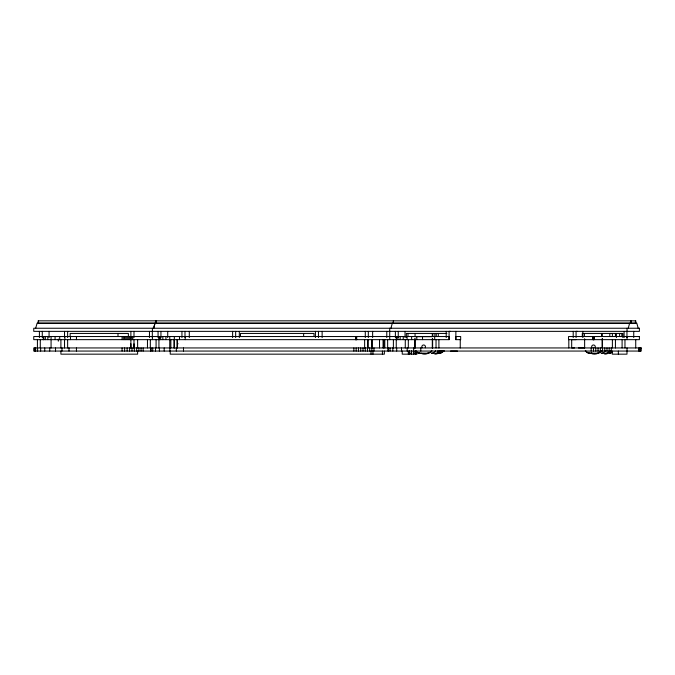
<?xml version="1.0" encoding="UTF-8"?>
<svg xmlns="http://www.w3.org/2000/svg" width="675" height="675" viewBox="0 0 675 675"><rect width="100%" height="100%" fill="white"/><g stroke="black" fill="none" stroke-linecap="round" stroke-linejoin="round"><path stroke-width="1.01" d="M130.882 343.794L130.882 347.946L130.882 339.652M133.996 343.794L133.996 347.946L133.996 339.652M160.945 337.576L160.945 331.358M170.859 347.946L170.859 339.652M174.412 347.946L174.412 339.652M177.457 347.946L177.457 339.652M386.775 337.576L386.775 331.358M413.648 347.946L413.699 353.126L415.851 353.126M436.033 347.946L436.033 339.652M438.91 347.946L438.91 339.652M446.209 337.576L446.209 331.358M449.077 339.652L449.077 336.538L33.75 336.538L33.75 339.652L449.077 339.652L449.077 331.358L450.478 331.358M455.6 336.538L460.671 336.538L460.671 339.652L455.861 339.652L455.861 331.358M390.918 328.244L392.318 323.215M628.231 328.244L629.632 323.215M35.665 328.244L37.108 323.215L636.812 323.215L638.204 328.244M577.462 331.358L576.07 331.358L576.07 337.576M446.909 333.433L406.35 333.433L406.35 337.576M414.804 336.648L432.624 336.648M576.07 339.652L571.683 339.652L571.683 347.946L574.476 347.946M177.457 343.794L178.099 343.794M578.458 347.946L584.575 347.946M437.434 351.051L444.293 351.051M450.596 351.059L457.456 351.059M415.479 350.646A5.164 5.046 -90 0 0 418.559 353.059L427.553 353.236A5.307 5.189 -90 0 0 431.907 350.612M437.408 353.236L439.509 353.236A5.307 5.189 -90 0 0 443.863 350.612M585.309 350.646A5.164 5.046 -90 0 0 588.389 353.059L597.383 353.236A5.307 5.189 -90 0 0 601.737 350.612M588.389 353.059L589.368 353.236M418.559 353.059L419.538 353.236M589.039 353.194L589.705 353.236M419.217 353.194L419.875 353.236M588.727 353.067L588.085 352.848A5.164 5.046 -90 0 1 585.63 350.646M418.905 353.067L418.255 352.848A5.164 5.046 -90 0 1 417.108 352.164M640.356 347.946L640.356 351.059M640.162 347.946L640.162 351.059M639.942 347.946L639.942 351.059M639.714 347.946L639.714 351.059M639.461 347.946L639.402 351.059M639.2 347.946L639.2 351.059M638.913 347.946L638.913 351.059M636.415 323.215L37.522 323.215M635.816 322.912L635.816 320.836L38.138 320.836L38.138 322.912M635.732 339.652L635.732 347.946M635.411 320.836L635.411 322.912M633.741 331.358L633.741 337.576M631.024 320.836L631.024 322.912M630.627 320.836L630.627 322.912M627.041 328.244L627.041 331.358M627.041 336.538L627.041 339.652M627.041 347.946L626.982 354.164L612.276 354.164L612.276 351.059M626.957 331.358L626.957 337.576M624.966 339.652L624.966 347.946M624.088 331.358L624.088 337.576M622.856 337.576L622.856 333.433L582.297 333.433L582.297 336.538M622.097 339.652L622.097 347.946M621.785 333.433L621.785 336.538M619.625 333.433L619.625 336.538M618.367 351.059L618.367 354.164M616.402 333.433L616.402 337.576M615.431 333.433L615.431 336.538M615.431 339.652L615.431 347.946M612.385 333.433L612.385 336.538M612.385 339.652L612.385 347.946M611.288 347.946L611.288 351.059M609.803 333.433L609.803 336.538M609.162 347.946L609.162 351.059M606.994 347.946L606.994 351.059M604.792 347.946L604.792 351.059M602.572 347.946L602.572 351.059M602.446 338.715L602.446 348.047M602.193 333.433L602.193 336.538M602.125 338.715L602.125 348.047M601.661 333.433L601.661 336.538M600.32 347.946L600.32 351.059M598.05 347.946L598.05 351.059M595.772 347.946L595.772 351.059M594.118 336.538L594.118 339.652M593.983 336.538L593.983 339.652M593.848 336.538L593.848 339.652M593.713 336.538L593.713 339.652M593.578 336.538L593.578 339.652M593.443 336.538L593.443 339.652M593.477 347.946L593.477 351.059M593.308 336.538L593.308 339.652M593.173 336.538L593.173 339.652M593.038 336.538L593.038 339.652M592.903 336.538L592.903 339.652M591.173 347.946L591.173 351.059M584.634 338.715L584.634 348.047M584.415 333.433L584.415 336.538M582.846 331.358L582.846 337.576M573.202 331.358L573.202 337.576M568.814 339.652L568.814 347.946M460.249 339.652L460.249 347.946M455.861 336.538L455.861 339.652M438.294 333.433L438.294 336.538M436.269 333.433L436.269 336.538M434.869 333.433L434.869 336.538M434.7 336.538L434.7 339.652M432.835 333.433L432.835 336.538M432.624 338.715L432.624 348.047M432.304 333.433L432.304 336.538M432.304 338.715L432.304 348.047M422.525 336.538L422.525 339.652M420.803 347.946L420.803 351.059M416.931 352.088L416.931 354.164L402.233 354.164L402.233 351.059M416.804 336.538L416.804 339.652M415.851 351.059L415.851 354.164M415.133 338.715L415.133 348.047M415.058 333.433L415.058 336.538M414.804 338.715L414.804 348.047M413.699 351.059L413.699 354.164M411.632 336.538L411.632 339.652M411.548 354.164L411.548 351.059L411.548 353.126L409.396 353.126L409.396 351.059L409.396 354.164M408.316 339.652L408.316 347.946M408.316 351.059L408.316 354.164M407.995 333.433L407.995 336.538M407.093 336.538L407.093 339.652M407.185 347.946L407.185 351.059M405.27 339.652L405.27 347.946M405.034 331.358L405.034 337.576M403.237 336.538L403.237 339.652M401.507 347.946L401.507 351.059M400.157 336.538L400.157 339.652M398.258 331.358L398.258 337.576M397.921 336.538L397.921 339.652M396.698 347.946L396.698 351.059M396.596 336.538L396.596 339.652M396.25 336.538L396.259 347.946M395.381 331.358L395.381 337.576M393.314 320.836L393.314 322.912M393.39 339.652L393.39 347.946M392.842 347.946L392.842 351.059M390.04 347.946L390.04 351.059M389.72 328.244L389.72 339.652M388.387 347.946L388.387 351.059M387.956 347.946L387.956 351.059M387.652 339.652L387.652 347.946M384.775 339.652L384.775 347.946M384.362 351.059L384.362 354.164L170.218 354.164L170.218 351.059M383.721 339.652L383.721 347.946M383.071 339.652L383.071 347.946M382.421 351.059L382.421 354.164M379.519 339.652L379.519 347.946M373.975 347.946L373.975 351.059M372.946 351.059L372.946 354.164M372.634 331.358L372.634 337.576M372.305 339.652L372.305 347.946M371.849 347.946L371.849 351.059M371.655 339.652L371.655 347.946M371.014 351.059L371.014 354.164M369.681 347.946L369.681 351.059M368.322 331.358L368.322 337.576M368.111 339.652L368.111 347.946M367.681 339.652L367.681 347.946M367.478 347.946L367.478 351.059M365.285 331.358L365.285 337.576M365.251 347.946L365.251 351.059M364.635 339.652L364.635 347.946M363.007 347.946L363.007 351.059M360.737 347.946L360.737 351.059M358.459 347.946L358.459 351.059M356.678 336.538L356.678 339.652M356.56 336.538L356.434 339.652M356.316 336.538L356.316 339.652M356.189 336.538L356.189 339.652M356.164 347.946L356.164 351.059M356.071 336.538L356.071 339.652M355.953 336.538L355.953 339.652M355.826 336.538L355.826 339.652M355.708 336.538L355.708 339.652M355.582 336.538L355.582 339.652M353.86 347.946L353.86 351.059M322.127 331.358L322.127 337.576M318.465 331.358L318.465 337.576M315.419 331.358L315.419 337.576M314.01 336.538L314.01 333.433L240.486 333.433L240.486 336.538M303.64 333.433L303.64 336.538M239.321 331.358L239.321 337.576M235.659 331.358L235.659 337.576M232.622 331.358L232.622 337.576M189.295 331.358L189.295 337.576M185.212 336.538L185.212 339.652M184.992 331.358L184.992 337.576M183.49 347.946L183.49 351.059M181.946 331.358L181.946 337.576M179.491 336.538L179.491 339.652M177.019 339.652L177.019 347.946M176.335 347.946L176.335 351.059M174.319 336.538L174.319 339.652M173.981 339.652L173.981 347.946M169.872 347.946L169.872 351.059M169.771 336.538L169.72 347.946M167.721 331.358L167.721 337.576M165.923 336.538L165.923 339.652M164.194 347.946L164.194 351.059M162.844 336.538L162.844 339.652M160.608 336.538L160.608 339.652M159.275 336.538L159.275 339.652M159.376 347.946L159.376 351.059M158.937 336.538L158.946 347.946M158.068 331.358L158.068 337.576M156.077 320.836L156.077 322.912M156.077 339.652L156.077 347.946M156.001 320.836L156.001 322.912M155.528 347.946L155.528 351.059M152.727 347.946L152.727 351.059M152.407 328.244L152.407 331.358M152.407 336.538L152.407 339.652M152.331 331.358L152.331 337.576M151.073 347.946L151.073 351.059M150.643 347.946L150.643 351.059M150.331 339.652L150.331 347.946M149.462 331.358L149.462 337.576M147.462 339.652L147.462 347.946M143.151 347.946L143.151 351.059M141.058 347.946L141.058 351.059M138.89 347.946L138.89 351.059M137.624 339.652L137.624 347.946M137.624 351.059L137.624 354.164L60.902 354.164L60.902 351.059M136.654 347.946L136.654 351.059M134.35 347.946L134.35 351.059M133.996 331.358L133.996 337.576M132.798 336.538L132.798 339.652M131.996 347.946L131.996 351.059M131.667 336.538L131.667 339.652M130.882 331.358L130.882 337.576M130.52 336.538L130.52 339.652M129.583 347.946L129.583 351.059M129.355 336.538L129.355 339.652M128.368 336.538L128.368 333.433L70.149 333.433L70.149 336.538M128.174 336.538L128.174 339.652M127.128 347.946L127.128 351.059M126.984 336.538L126.984 339.652M125.769 336.538L125.769 339.652M124.554 336.538L124.554 339.652M124.622 347.946L124.622 351.059M123.314 336.538L123.314 339.652M122.074 336.538L122.074 339.652M122.074 347.946L122.074 351.059M117.998 333.433L117.998 336.538M76.452 336.538L76.452 339.652M76.452 347.946L76.452 351.059M70.487 336.538L70.487 339.652M69.002 347.946L69.002 351.059M67.643 331.358L67.643 337.576M67.643 339.652L67.643 347.946M64.876 336.538L64.876 339.652M64.53 331.358L64.53 337.576M64.53 339.652L64.53 347.946M61.982 347.946L61.982 351.059M60.902 339.652L60.902 347.946M59.712 336.538L59.712 339.652M58.286 339.061L58.286 341.196M55.527 347.946L55.527 351.059M55.08 336.538L55.08 339.652M51.081 336.538L51.064 347.946M49.739 347.946L49.739 351.059M49.064 331.358L49.064 337.576M47.807 336.538L47.807 339.652M45.352 336.538L45.352 339.652M44.736 347.946L44.736 351.059M43.816 336.538L43.816 339.652M43.504 336.538L43.436 339.652M43.377 336.538L43.284 339.652M42.28 331.358L42.28 337.576M40.643 347.946L40.643 351.059M40.289 339.652L40.289 347.946M39.412 331.358L39.412 337.576M38.551 320.836L38.551 322.912M37.581 347.946L37.581 351.059M37.42 339.652L37.42 347.946M35.657 347.946L35.657 351.059M35.429 347.946L35.429 351.059M35.294 347.946L35.294 351.059M35.184 347.946L35.184 351.059M35.033 347.946L34.999 351.059M601.417 350.612A5.307 5.189 -90 0 1 597.054 353.236M612.385 352.122A5.307 5.189 -90 0 1 609.331 353.236L609.01 353.236A5.307 5.189 -90 0 0 612.562 351.683M591.891 347.768A1.865 1.823 -90 0 1 593.468 344.967A1.865 1.823 -90 0 1 595.055 347.768M591.848 352.848A5.164 5.046 -90 0 1 591.258 352.544M605.509 350.612A5.307 5.189 -90 0 1 601.147 353.236L605.239 353.236A5.307 5.189 -90 0 0 609.601 350.612M599.569 351.996A7.408 7.248 -90 0 1 590.819 353.177M610.976 350.46A7.408 7.248 -90 0 1 604.699 354.164M431.587 350.612A5.307 5.189 -90 0 1 427.233 353.236M443.542 350.612A5.307 5.189 -90 0 1 439.18 353.236M422.061 347.768A1.865 1.823 -90 0 1 423.647 344.967A1.865 1.823 -90 0 1 425.225 347.768M435.679 350.612A5.307 5.189 -90 0 1 431.325 353.236L435.417 353.236A5.307 5.189 -90 0 0 439.771 350.612M416.61 351.717A5.164 5.046 -90 0 1 415.8 350.646M428.237 353.177A7.408 7.248 -90 0 1 420.998 353.177M441.146 350.46A7.408 7.248 -90 0 1 434.877 354.164M154.997 323.215L153.605 328.244L155.047 323.215M639.402 328.244L33.75 328.244L33.75 331.358L639.402 331.358L639.402 328.244M639.402 336.538L568.536 336.538L568.536 339.652L639.402 339.652L639.402 336.538M641.25 347.946L33.75 347.946L33.75 351.059L641.25 351.059L641.25 347.946"/></g></svg>
